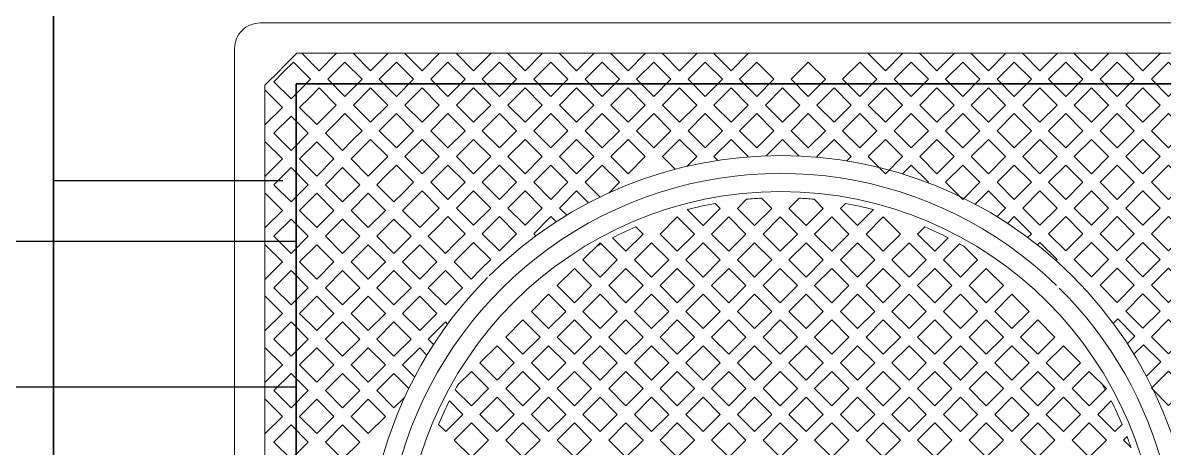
# Model space of a CAD drawing. Header units: millimetres. Extents: x -157642 to 241542, y -22875 to 31024.
# Drawn here: x 21924 to 22865, y 14375 to 14725 of the extents above; entities that cross this region are included whole.
import ezdxf

# ---------------------------------------------------------------- set-up
doc = ezdxf.new("R2010")
doc.units = ezdxf.units.MM
doc.header["$LTSCALE"] = 100
doc.header["$MEASUREMENT"] = 0
doc.linetypes.add('DASHED2', pattern=[0.375, 0.25, -0.125])
doc.linetypes.add('DASHEDX2', pattern=[1.5, 1, -0.5])
doc.layers.add('4', color=4, linetype='DASHEDX2', transparency=0.1)
doc.layers.add('8', color=8, linetype='Continuous')
doc.layers.add('Dim', color=25, linetype='Continuous', lineweight=9)
doc.layers.add('pipe', color=23, linetype='DASHED2', lineweight=0)

# ---------------------------------------------------------------- blocks, each defined once
blk = doc.blocks.new('N')
at = {"layer": 'Dim'}
for p, q in [((-0.412, 5.128), (-0.412, 84.956)), ((-1.71, 3.837), (-0.412, 5.128)), ((-1.749, 3.797), (-3.04, 2.5)), ((-3.04, 2.5), (-82.798, 2.5))]:
    blk.add_line(p, q, dxfattribs=at)
blk.add_lwpolyline([(-0.012, 90, -0.414214), (2.088, 87.9), (2.088, 2.1, -0.414214), (-0.012, 0), (-85.826, 0, -0.414214), (-87.926, 2.1), (-87.926, 87.9, -0.414214), (-85.826, 90)], format="xyb", close=True, dxfattribs=at)
for points in [[(-28.017, 75.556), (-26.603, 76.971), (-28.017, 78.385), (-29.431, 76.971)], [(-23.774, 75.556), (-22.36, 76.971), (-23.774, 78.385), (-25.188, 76.971)], [(-19.532, 75.556), (-18.117, 76.971), (-19.532, 78.385), (-20.946, 76.971)], [(-15.289, 75.557), (-13.875, 76.971), (-15.289, 78.385), (-16.703, 76.971)], [(-11.046, 75.557), (-9.632, 76.971), (-11.046, 78.385), (-12.461, 76.971)], [(-6.804, 75.557), (-5.389, 76.971), (-6.804, 78.385), (-8.218, 76.971)], [(-2.561, 75.557), (-1.147, 76.971), (-2.561, 78.385), (-3.975, 76.971)], [(-21.653, 73.435), (-20.239, 74.849), (-21.653, 76.264), (-23.067, 74.849)], [(-17.41, 73.435), (-15.996, 74.849), (-17.41, 76.264), (-18.824, 74.849)], [(-13.168, 73.435), (-11.753, 74.849), (-13.168, 76.264), (-14.582, 74.849)], [(-8.925, 73.435), (-7.511, 74.849), (-8.925, 76.264), (-10.339, 74.849)], [(-4.682, 73.435), (-3.268, 74.85), (-4.682, 76.264), (-6.097, 74.85)], [(-19.532, 71.314), (-18.117, 72.728), (-19.532, 74.142), (-20.946, 72.728)], [(-15.289, 71.314), (-13.875, 72.728), (-15.289, 74.142), (-16.703, 72.728)], [(-11.046, 71.314), (-9.632, 72.728), (-11.046, 74.142), (-12.46, 72.728)], [(-6.804, 71.314), (-5.389, 72.728), (-6.804, 74.142), (-8.218, 72.728)], [(-2.561, 71.314), (-1.147, 72.728), (-2.561, 74.142), (-3.975, 72.728)], [(-30.876, 70.425), (-32.29, 69.01), (-33.704, 70.425), (-32.29, 71.839)], [(-26.633, 70.425), (-28.047, 69.01), (-29.462, 70.425), (-28.047, 71.839)], [(-17.41, 69.193), (-15.996, 70.607), (-17.41, 72.021), (-18.824, 70.607)], [(-13.168, 69.193), (-11.753, 70.607), (-13.168, 72.021), (-14.582, 70.607)], [(-8.925, 69.193), (-7.511, 70.607), (-8.925, 72.021), (-10.339, 70.607)], [(-4.682, 69.193), (-3.268, 70.607), (-4.682, 72.021), (-6.096, 70.607)], [(-28.755, 68.303), (-30.169, 66.889), (-31.583, 68.303), (-30.169, 69.717)], [(-24.512, 68.303), (-25.926, 66.889), (-27.34, 68.303), (-25.926, 69.717)], [(-15.289, 67.071), (-13.875, 68.485), (-15.289, 69.9), (-16.703, 68.485)], [(-11.046, 67.071), (-9.632, 68.486), (-11.046, 69.9), (-12.46, 68.485)], [(-6.804, 67.071), (-5.389, 68.486), (-6.804, 69.9), (-8.218, 68.486)], [(-2.561, 67.071), (-1.147, 68.486), (-2.561, 69.9), (-3.975, 68.486)], [(-13.167, 64.95), (-11.753, 66.364), (-13.168, 67.778), (-14.582, 66.364)], [(-8.925, 64.95), (-7.511, 66.364), (-8.925, 67.778), (-10.339, 66.364)], [(-4.682, 64.95), (-3.268, 66.364), (-4.682, 67.778), (-6.096, 66.364)], [(-30.876, 66.182), (-32.29, 64.768), (-33.704, 66.182), (-32.29, 67.596)], [(-26.633, 66.182), (-28.047, 64.768), (-29.462, 66.182), (-28.047, 67.596)], [(-22.391, 66.182), (-23.805, 64.768), (-25.219, 66.182), (-23.805, 67.596)], [(-28.755, 64.061), (-30.169, 62.646), (-31.583, 64.061), (-30.169, 65.475)], [(-24.512, 64.061), (-25.926, 62.646), (-27.34, 64.061), (-25.926, 65.475)], [(-20.269, 64.061), (-21.684, 62.646), (-23.098, 64.061), (-21.684, 65.475)], [(-11.046, 62.829), (-9.632, 64.243), (-11.046, 65.657), (-12.46, 64.243)], [(-6.804, 62.829), (-5.389, 64.243), (-6.804, 65.657), (-8.218, 64.243)], [(-2.561, 62.829), (-1.147, 64.243), (-2.561, 65.657), (-3.975, 64.243)], [(-30.876, 61.939), (-32.29, 60.525), (-33.704, 61.939), (-32.29, 63.353)], [(-26.633, 61.939), (-28.047, 60.525), (-29.462, 61.939), (-28.047, 63.353)], [(-22.391, 61.939), (-23.805, 60.525), (-25.219, 61.939), (-23.805, 63.353)], [(-18.148, 61.939), (-19.562, 60.525), (-20.976, 61.939), (-19.562, 63.353)], [(-8.925, 60.707), (-7.511, 62.122), (-8.925, 63.536), (-10.339, 62.122)], [(-4.682, 60.707), (-3.268, 62.122), (-4.682, 63.536), (-6.096, 62.122)], [(-28.755, 59.818), (-30.169, 58.404), (-31.583, 59.818), (-30.169, 61.232)], [(-24.512, 59.818), (-25.926, 58.404), (-27.34, 59.818), (-25.926, 61.232)], [(-20.269, 59.818), (-21.684, 58.404), (-23.098, 59.818), (-21.684, 61.232)], [(-11.046, 58.586), (-9.632, 60), (-11.046, 61.414), (-12.46, 60)], [(-6.803, 58.586), (-5.389, 60), (-6.803, 61.414), (-8.218, 60)], [(-2.561, 58.586), (-1.147, 60), (-2.561, 61.415), (-3.975, 60)], [(-8.925, 56.465), (-7.511, 57.879), (-8.925, 59.293), (-10.339, 57.879)], [(-4.682, 56.465), (-3.268, 57.879), (-4.682, 59.293), (-6.096, 57.879)], [(-30.876, 57.697), (-32.29, 56.282), (-33.704, 57.697), (-32.29, 59.111)], [(-26.633, 57.697), (-28.047, 56.282), (-29.462, 57.697), (-28.047, 59.111)], [(-22.391, 57.697), (-23.805, 56.282), (-25.219, 57.697), (-23.805, 59.111)], [(-18.148, 57.697), (-19.562, 56.282), (-20.976, 57.697), (-19.562, 59.111)], [(-28.755, 55.575), (-30.169, 54.161), (-31.583, 55.575), (-30.169, 56.99)], [(-24.512, 55.575), (-25.926, 54.161), (-27.34, 55.575), (-25.926, 56.99)], [(-20.269, 55.575), (-21.684, 54.161), (-23.098, 55.575), (-21.684, 56.99)], [(-16.027, 55.575), (-17.441, 54.161), (-18.855, 55.575), (-17.441, 56.99)], [(-6.803, 54.343), (-5.389, 55.758), (-6.803, 57.172), (-8.218, 55.758)], [(-2.561, 54.343), (-1.147, 55.758), (-2.561, 57.172), (-3.975, 55.758)], [(-30.876, 53.454), (-32.29, 52.04), (-33.704, 53.454), (-32.29, 54.868)], [(-26.633, 53.454), (-28.047, 52.04), (-29.462, 53.454), (-28.047, 54.868)], [(-22.391, 53.454), (-23.805, 52.04), (-25.219, 53.454), (-23.805, 54.868)], [(-18.148, 53.454), (-19.562, 52.04), (-20.976, 53.454), (-19.562, 54.868)], [(-13.905, 53.454), (-15.32, 52.04), (-16.734, 53.454), (-15.32, 54.868)], [(-8.925, 52.222), (-7.511, 53.636), (-8.925, 55.05), (-10.339, 53.636)], [(-4.682, 52.222), (-3.268, 53.636), (-4.682, 55.051), (-6.096, 53.636)], [(-28.755, 51.333), (-30.169, 49.918), (-31.583, 51.333), (-30.169, 52.747)], [(-24.512, 51.333), (-25.926, 49.918), (-27.34, 51.333), (-25.926, 52.747)], [(-20.269, 51.333), (-21.684, 49.918), (-23.098, 51.333), (-21.684, 52.747)], [(-16.027, 51.333), (-17.441, 49.918), (-18.855, 51.333), (-17.441, 52.747)], [(-6.803, 50.101), (-5.389, 51.515), (-6.803, 52.929), (-8.218, 51.515)], [(-2.561, 50.101), (-1.147, 51.515), (-2.561, 52.929), (-3.975, 51.515)], [(-4.682, 47.979), (-3.268, 49.394), (-4.682, 50.808), (-6.096, 49.394)], [(-30.876, 49.211), (-32.29, 47.797), (-33.704, 49.211), (-32.29, 50.626)], [(-26.633, 49.211), (-28.047, 47.797), (-29.462, 49.211), (-28.047, 50.626)], [(-22.391, 49.211), (-23.805, 47.797), (-25.219, 49.211), (-23.805, 50.626)], [(-18.148, 49.211), (-19.562, 47.797), (-20.976, 49.211), (-19.562, 50.626)], [(-13.905, 49.211), (-15.32, 47.797), (-16.734, 49.211), (-15.32, 50.626)], [(-28.755, 47.09), (-30.169, 45.676), (-31.583, 47.09), (-30.169, 48.504)], [(-24.512, 47.09), (-25.926, 45.676), (-27.34, 47.09), (-25.926, 48.504)], [(-20.269, 47.09), (-21.684, 45.676), (-23.098, 47.09), (-21.684, 48.504)], [(-16.027, 47.09), (-17.441, 45.676), (-18.855, 47.09), (-17.441, 48.504)], [(-6.803, 45.858), (-5.389, 47.272), (-6.803, 48.687), (-8.218, 47.272)], [(-2.561, 45.858), (-1.146, 47.272), (-2.561, 48.687), (-3.975, 47.272)], [(-30.876, 44.969), (-32.29, 43.554), (-33.704, 44.969), (-32.29, 46.383)], [(-26.633, 44.969), (-28.047, 43.554), (-29.462, 44.969), (-28.047, 46.383)], [(-22.391, 44.969), (-23.805, 43.554), (-25.219, 44.969), (-23.805, 46.383)], [(-18.148, 44.969), (-19.562, 43.554), (-20.976, 44.969), (-19.562, 46.383)], [(-13.905, 44.969), (-15.32, 43.554), (-16.734, 44.969), (-15.32, 46.383)], [(-4.682, 43.737), (-3.268, 45.151), (-4.682, 46.565), (-6.096, 45.151)], [(-28.755, 42.847), (-30.169, 41.433), (-31.583, 42.847), (-30.169, 44.262)], [(-24.512, 42.847), (-25.926, 41.433), (-27.34, 42.847), (-25.926, 44.262)], [(-20.269, 42.847), (-21.684, 41.433), (-23.098, 42.847), (-21.684, 44.262)], [(-16.027, 42.847), (-17.441, 41.433), (-18.855, 42.847), (-17.441, 44.262)], [(-6.803, 41.615), (-5.389, 43.03), (-6.803, 44.444), (-8.217, 43.03)], [(-2.561, 41.616), (-1.146, 43.03), (-2.561, 44.444), (-3.975, 43.03)], [(-30.876, 40.726), (-32.29, 39.312), (-33.704, 40.726), (-32.29, 42.14)], [(-26.633, 40.726), (-28.047, 39.312), (-29.462, 40.726), (-28.047, 42.14)], [(-22.391, 40.726), (-23.805, 39.312), (-25.219, 40.726), (-23.805, 42.14)], [(-18.148, 40.726), (-19.562, 39.312), (-20.976, 40.726), (-19.562, 42.14)], [(-13.905, 40.726), (-15.32, 39.312), (-16.734, 40.726), (-15.32, 42.14)], [(-4.682, 39.494), (-3.268, 40.908), (-4.682, 42.323), (-6.096, 40.908)], [(-28.755, 38.605), (-30.169, 37.191), (-31.583, 38.605), (-30.169, 40.019)], [(-24.512, 38.605), (-25.926, 37.191), (-27.34, 38.605), (-25.926, 40.019)], [(-20.269, 38.605), (-21.684, 37.191), (-23.098, 38.605), (-21.684, 40.019)], [(-16.027, 38.605), (-17.441, 37.191), (-18.855, 38.605), (-17.441, 40.019)], [(-6.803, 37.373), (-5.389, 38.787), (-6.803, 40.201), (-8.217, 38.787)], [(-2.561, 37.373), (-1.146, 38.787), (-2.561, 40.201), (-3.975, 38.787)], [(-30.876, 36.483), (-32.29, 35.069), (-33.704, 36.483), (-32.29, 37.898)], [(-26.633, 36.483), (-28.047, 35.069), (-29.462, 36.483), (-28.047, 37.898)], [(-22.391, 36.483), (-23.805, 35.069), (-25.219, 36.483), (-23.805, 37.898)], [(-18.148, 36.483), (-19.562, 35.069), (-20.976, 36.483), (-19.562, 37.898)], [(-13.905, 36.483), (-15.32, 35.069), (-16.734, 36.483), (-15.32, 37.898)], [(-4.682, 35.252), (-3.268, 36.666), (-4.682, 38.08), (-6.096, 36.666)], [(-28.755, 34.362), (-30.169, 32.948), (-31.583, 34.362), (-30.169, 35.776)], [(-24.512, 34.362), (-25.926, 32.948), (-27.34, 34.362), (-25.926, 35.776)], [(-20.269, 34.362), (-21.684, 32.948), (-23.098, 34.362), (-21.684, 35.776)], [(-16.027, 34.362), (-17.441, 32.948), (-18.855, 34.362), (-17.441, 35.776)], [(-6.803, 33.13), (-5.389, 34.544), (-6.803, 35.959), (-8.217, 34.544)], [(-2.56, 33.13), (-1.146, 34.544), (-2.561, 35.959), (-3.975, 34.544)], [(-30.876, 32.241), (-32.29, 30.827), (-33.704, 32.241), (-32.29, 33.655)], [(-26.633, 32.241), (-28.047, 30.827), (-29.462, 32.241), (-28.047, 33.655)], [(-22.391, 32.241), (-23.805, 30.827), (-25.219, 32.241), (-23.805, 33.655)], [(-18.148, 32.241), (-19.562, 30.827), (-20.976, 32.241), (-19.562, 33.655)], [(-8.924, 31.009), (-7.51, 32.423), (-8.924, 33.837), (-10.339, 32.423)], [(-4.682, 31.009), (-3.268, 32.423), (-4.682, 33.837), (-6.096, 32.423)], [(-28.755, 30.119), (-30.169, 28.705), (-31.583, 30.119), (-30.169, 31.534)], [(-24.512, 30.119), (-25.926, 28.705), (-27.34, 30.119), (-25.926, 31.534)], [(-20.269, 30.119), (-21.684, 28.705), (-23.098, 30.119), (-21.684, 31.534)], [(-16.027, 30.119), (-17.441, 28.705), (-18.855, 30.119), (-17.441, 31.534)], [(-6.803, 28.888), (-5.389, 30.302), (-6.803, 31.716), (-8.217, 30.302)], [(-2.56, 28.888), (-1.146, 30.302), (-2.56, 31.716), (-3.975, 30.302)], [(-30.876, 27.998), (-32.29, 26.584), (-33.704, 27.998), (-32.29, 29.412)], [(-26.633, 27.998), (-28.047, 26.584), (-29.462, 27.998), (-28.047, 29.412)], [(-22.391, 27.998), (-23.805, 26.584), (-25.219, 27.998), (-23.805, 29.412)], [(-18.148, 27.998), (-19.562, 26.584), (-20.976, 27.998), (-19.562, 29.412)], [(-8.924, 26.766), (-7.51, 28.18), (-8.924, 29.595), (-10.339, 28.18)], [(-4.682, 26.766), (-3.268, 28.181), (-4.682, 29.595), (-6.096, 28.18)], [(-28.755, 25.877), (-30.169, 24.463), (-31.583, 25.877), (-30.169, 27.291)], [(-24.512, 25.877), (-25.926, 24.463), (-27.34, 25.877), (-25.926, 27.291)], [(-20.269, 25.877), (-21.684, 24.463), (-23.098, 25.877), (-21.684, 27.291)], [(-11.046, 24.645), (-9.631, 26.059), (-11.046, 27.473), (-12.46, 26.059)], [(-6.803, 24.645), (-5.389, 26.059), (-6.803, 27.473), (-8.217, 26.059)], [(-2.56, 24.645), (-1.146, 26.059), (-2.56, 27.473), (-3.975, 26.059)], [(-30.876, 23.756), (-32.29, 22.341), (-33.704, 23.756), (-32.29, 25.17)], [(-26.633, 23.756), (-28.047, 22.341), (-29.462, 23.756), (-28.047, 25.17)], [(-22.391, 23.756), (-23.805, 22.341), (-25.219, 23.756), (-23.805, 25.17)], [(-13.167, 22.524), (-11.753, 23.938), (-13.167, 25.352), (-14.581, 23.938)], [(-8.924, 22.524), (-7.51, 23.938), (-8.924, 25.352), (-10.339, 23.938)], [(-4.682, 22.524), (-3.267, 23.938), (-4.682, 25.352), (-6.096, 23.938)], [(-28.755, 21.634), (-30.169, 20.22), (-31.583, 21.634), (-30.169, 23.048)], [(-24.512, 21.634), (-25.926, 20.22), (-27.34, 21.634), (-25.926, 23.048)], [(-15.288, 20.402), (-13.874, 21.816), (-15.288, 23.231), (-16.702, 21.816)], [(-11.046, 20.402), (-9.631, 21.816), (-11.046, 23.231), (-12.46, 21.816)], [(-6.803, 20.402), (-5.389, 21.817), (-6.803, 23.231), (-8.217, 21.816)], [(-2.56, 20.402), (-1.146, 21.817), (-2.56, 23.231), (-3.975, 21.817)], [(-30.876, 19.513), (-32.29, 18.099), (-33.704, 19.513), (-32.29, 20.927)], [(-13.167, 18.281), (-11.753, 19.695), (-13.167, 21.109), (-14.581, 19.695)], [(-8.924, 18.281), (-7.51, 19.695), (-8.924, 21.109), (-10.339, 19.695)], [(-4.682, 18.281), (-3.267, 19.695), (-4.682, 21.109), (-6.096, 19.695)], [(-11.046, 16.16), (-9.631, 17.574), (-11.046, 18.988), (-12.46, 17.574)], [(-6.803, 16.16), (-5.389, 17.574), (-6.803, 18.988), (-8.217, 17.574)], [(-2.56, 16.16), (-1.146, 17.574), (-2.56, 18.988), (-3.975, 17.574)], [(-18.315, 17.376), (-19.729, 15.961), (-21.143, 17.376), (-19.729, 18.79)], [(-20.436, 15.254), (-21.85, 13.84), (-23.265, 15.254), (-21.85, 16.669)], [(-16.193, 15.254), (-17.608, 13.84), (-19.022, 15.254), (-17.608, 16.669)], [(-8.924, 14.038), (-7.51, 15.453), (-8.924, 16.867), (-10.338, 15.452)], [(-4.682, 14.038), (-3.267, 15.453), (-4.682, 16.867), (-6.096, 15.453)], [(-22.557, 13.133), (-23.972, 11.719), (-25.386, 13.133), (-23.972, 14.547)], [(-18.315, 13.133), (-19.729, 11.719), (-21.143, 13.133), (-19.729, 14.547)], [(-14.072, 13.133), (-15.486, 11.719), (-16.901, 13.133), (-15.486, 14.547)], [(-6.803, 11.917), (-5.389, 13.331), (-6.803, 14.745), (-8.217, 13.331)], [(-2.56, 11.917), (-1.146, 13.331), (-2.56, 14.745), (-3.974, 13.331)], [(-28.921, 11.012), (-30.336, 9.597), (-31.75, 11.012), (-30.336, 12.426)], [(-24.679, 11.012), (-26.093, 9.597), (-27.507, 11.012), (-26.093, 12.426)], [(-20.436, 11.012), (-21.85, 9.597), (-23.265, 11.012), (-21.85, 12.426)], [(-16.193, 11.012), (-17.608, 9.597), (-19.022, 11.012), (-17.608, 12.426)], [(-11.951, 11.012), (-13.365, 9.597), (-14.779, 11.012), (-13.365, 12.426)], [(-4.682, 9.796), (-3.267, 11.21), (-4.682, 12.624), (-6.096, 11.21)], [(-2.56, 7.674), (-1.146, 9.089), (-2.56, 10.503), (-3.974, 9.089)], [(-31.043, 8.89), (-32.457, 7.476), (-33.871, 8.89), (-32.457, 10.305)], [(-26.8, 8.89), (-28.214, 7.476), (-29.628, 8.89), (-28.214, 10.305)], [(-22.557, 8.89), (-23.972, 7.476), (-25.386, 8.89), (-23.972, 10.305)], [(-18.315, 8.89), (-19.729, 7.476), (-21.143, 8.89), (-19.729, 10.305)], [(-14.072, 8.89), (-15.486, 7.476), (-16.901, 8.89), (-15.486, 10.305)], [(-9.829, 8.89), (-11.244, 7.476), (-12.658, 8.89), (-11.244, 10.305)], [(-28.921, 6.769), (-30.336, 5.355), (-31.75, 6.769), (-30.336, 8.183)], [(-24.679, 6.769), (-26.093, 5.355), (-27.507, 6.769), (-26.093, 8.183)], [(-20.436, 6.769), (-21.85, 5.355), (-23.265, 6.769), (-21.85, 8.183)], [(-16.193, 6.769), (-17.608, 5.355), (-19.022, 6.769), (-17.608, 8.183)], [(-11.951, 6.769), (-13.365, 5.355), (-14.779, 6.769), (-13.365, 8.183)], [(-7.708, 6.769), (-9.122, 5.355), (-10.537, 6.769), (-9.122, 8.183)], [(-31.043, 4.648), (-32.457, 3.234), (-33.871, 4.648), (-32.457, 6.062)], [(-26.8, 4.648), (-28.214, 3.234), (-29.628, 4.648), (-28.214, 6.062)], [(-22.557, 4.648), (-23.972, 3.234), (-25.386, 4.648), (-23.972, 6.062)], [(-18.315, 4.648), (-19.729, 3.234), (-21.143, 4.648), (-19.729, 6.062)], [(-14.072, 4.648), (-15.486, 3.234), (-16.901, 4.648), (-15.486, 6.062)], [(-9.829, 4.648), (-11.244, 3.234), (-12.658, 4.648), (-11.244, 6.062)], [(-5.587, 4.648), (-7.001, 3.234), (-8.415, 4.648), (-7.001, 6.062)]]:
    blk.add_lwpolyline(points, close=True, dxfattribs=at)
for points in [[(-25.22, 74.111), (-24.427, 74.903), (-25.841, 76.318), (-27.025, 75.134)], [(-0.413, 76.237), (-0.44, 76.264), (-1.854, 74.85), (-0.44, 73.435), (-0.413, 73.462)], [(-32, 73.543), (-32.29, 73.253), (-32.912, 73.874)], [(-22.681, 72.407), (-22.306, 72.782), (-23.72, 74.196), (-24.351, 73.565)], [(-29.06, 72.241), (-30.169, 71.132), (-31.583, 72.546), (-30.991, 73.138)], [(-0.413, 71.995), (-0.44, 72.021), (-1.854, 70.607), (-0.44, 69.193), (-0.413, 69.219)], [(-16.208, 66.152), (-15.996, 66.364), (-17.41, 67.778), (-17.501, 67.688)], [(-0.413, 67.752), (-0.44, 67.779), (-1.854, 66.364), (-0.44, 64.95), (-0.413, 64.976)], [(-14.43, 63.688), (-13.875, 64.243), (-15.289, 65.657), (-15.594, 65.352)], [(-12.851, 61.024), (-11.753, 62.122), (-13.167, 63.536), (-13.881, 62.823)], [(-0.413, 63.509), (-0.44, 63.536), (-1.854, 62.122), (-0.44, 60.707), (-0.413, 60.734)], [(-16.114, 59.731), (-17.441, 58.404), (-18.855, 59.818), (-17.441, 61.232), (-16.336, 60.128)], [(-0.413, 59.267), (-0.44, 59.293), (-1.854, 57.879), (-0.439, 56.465), (-0.413, 56.491)], [(-14.728, 56.874), (-15.32, 56.282), (-16.734, 57.697), (-15.624, 58.806)], [(-10.357, 55.032), (-9.632, 55.758), (-11.046, 57.172), (-11.082, 57.136)], [(-0.413, 55.024), (-0.439, 55.051), (-1.854, 53.636), (-0.439, 52.222), (-0.413, 52.249)], [(-12.788, 50.328), (-13.198, 49.918), (-14.612, 51.333), (-13.295, 52.65)], [(-8.982, 48.037), (-8.925, 47.979), (-7.51, 49.394), (-8.925, 50.808), (-9.285, 50.448)], [(-12.354, 46.52), (-13.198, 45.676), (-14.612, 47.09), (-13.198, 48.504), (-12.441, 47.747)], [(-8.868, 43.794), (-7.51, 45.151), (-8.88, 46.521)], [(-12.441, 42.19), (-13.198, 41.433), (-14.612, 42.847), (-13.198, 44.262), (-12.354, 43.418)], [(-9.243, 39.813), (-8.925, 39.494), (-7.51, 40.908), (-8.925, 42.323), (-8.954, 42.293)], [(-0.413, 42.296), (-0.439, 42.323), (-1.853, 40.908), (-0.439, 39.494), (-0.413, 39.521)], [(-13.295, 37.288), (-14.612, 38.605), (-13.198, 40.019), (-12.788, 39.609)], [(-9.975, 36.302), (-8.924, 35.251), (-7.51, 36.666), (-8.925, 38.08), (-9.735, 37.27)], [(-0.413, 38.054), (-0.439, 38.08), (-1.853, 36.666), (-0.439, 35.252), (-0.413, 35.278)], [(-15.624, 31.132), (-16.734, 32.241), (-15.32, 33.655), (-14.728, 33.063)], [(-0.413, 33.811), (-0.439, 33.837), (-1.853, 32.423), (-0.439, 31.009), (-0.413, 31.035)], [(-12.271, 30.113), (-11.046, 28.888), (-9.632, 30.302), (-11.046, 31.716), (-11.934, 30.828)], [(-13.766, 27.365), (-13.167, 26.766), (-11.753, 28.18), (-12.746, 29.173)], [(-0.413, 29.568), (-0.439, 29.595), (-1.853, 28.181), (-0.439, 26.766), (-0.413, 26.793)], [(-15.465, 24.822), (-15.288, 24.645), (-13.874, 26.059), (-14.31, 26.495)], [(-0.413, 25.326), (-0.439, 25.352), (-1.853, 23.938), (-0.439, 22.524), (-0.413, 22.55)], [(-28.135, 18.186), (-29.462, 19.513), (-28.047, 20.927), (-26.633, 19.513), (-27.738, 18.408)], [(-16.802, 18.889), (-15.995, 19.695), (-17.41, 21.109), (-18.216, 20.303)], [(-0.413, 21.083), (-0.439, 21.109), (-1.853, 19.695), (-0.439, 18.281), (-0.413, 18.307)], [(-16.801, 18.889), (-17.608, 18.083), (-19.022, 19.497), (-18.216, 20.303)], [(-14.68, 16.767), (-13.874, 17.574), (-15.288, 18.988), (-16.095, 18.182)], [(-30.991, 16.8), (-31.583, 17.392), (-30.169, 18.806), (-29.06, 17.696)], [(-14.68, 16.768), (-15.486, 15.961), (-16.901, 17.376), (-16.094, 18.182)], [(-22.734, 17.552), (-22.557, 17.376), (-23.972, 15.961), (-24.408, 16.397)], [(-12.559, 14.646), (-13.365, 13.84), (-14.779, 15.254), (-13.973, 16.061)], [(-12.559, 14.646), (-11.753, 15.452), (-13.167, 16.867), (-13.973, 16.06)], [(-0.413, 16.84), (-0.439, 16.867), (-1.853, 15.453), (-0.439, 14.038), (-0.413, 14.065)], [(-25.277, 15.853), (-24.679, 15.254), (-26.093, 13.84), (-27.086, 14.833)], [(-28.025, 14.358), (-26.8, 13.133), (-28.214, 11.719), (-29.628, 13.133), (-28.74, 14.021)], [(-10.438, 12.525), (-9.631, 13.331), (-11.046, 14.745), (-11.852, 13.939)], [(-10.437, 12.525), (-11.244, 11.719), (-12.658, 13.133), (-11.852, 13.939)], [(-8.316, 10.404), (-7.51, 11.21), (-8.924, 12.624), (-9.73, 11.818)], [(-0.413, 12.598), (-0.439, 12.624), (-1.853, 11.21), (-0.439, 9.796), (-0.412, 9.822)], [(-8.316, 10.404), (-9.122, 9.597), (-10.537, 11.012), (-9.73, 11.818)], [(-6.195, 8.282), (-5.389, 9.089), (-6.803, 10.503), (-7.609, 9.697)], [(-6.195, 8.282), (-7.001, 7.476), (-8.415, 8.89), (-7.609, 9.697)], [(-4.073, 6.161), (-4.88, 5.355), (-6.294, 6.769), (-5.488, 7.575)], [(-4.074, 6.161), (-3.267, 6.967), (-4.682, 8.381), (-5.488, 7.575)], [(-0.412, 8.355), (-0.439, 8.382), (-1.853, 6.967), (-0.439, 5.553), (-0.412, 5.58)], [(-1.952, 4.04), (-1.146, 4.846), (-2.56, 6.26), (-3.366, 5.454)], [(-1.952, 4.04), (-2.758, 3.234), (-4.173, 4.648), (-3.366, 5.454)], [(-31.723, 2.5), (-31.75, 2.526), (-30.336, 3.941), (-28.921, 2.526), (-28.948, 2.5)], [(-27.481, 2.5), (-27.507, 2.526), (-26.093, 3.941), (-24.679, 2.526), (-24.705, 2.5)], [(-23.238, 2.5), (-23.265, 2.526), (-21.85, 3.941), (-20.436, 2.526), (-20.462, 2.5)], [(-18.995, 2.5), (-19.022, 2.526), (-17.608, 3.941), (-16.193, 2.526), (-16.22, 2.5)], [(-14.753, 2.5), (-14.779, 2.526), (-13.365, 3.941), (-11.951, 2.526), (-11.977, 2.5)], [(-10.51, 2.5), (-10.537, 2.526), (-9.122, 3.941), (-7.708, 2.526), (-7.735, 2.5)], [(-6.268, 2.5), (-6.294, 2.526), (-4.88, 3.941), (-3.466, 2.526), (-3.492, 2.5)]]:
    blk.add_lwpolyline(points, dxfattribs=at)
blk.add_circle((-42.913, 45), 31.1, dxfattribs=at)
for centre, radius, start, end in [((-42.913, 44.999), 34.067, 315.18835, 134.58877), ((-42.913, 45), 32.6, 44.75372, 168.84567), ((-42.897, 44.969), 30.582, 69.12575, 70.94305), ((-42.897, 44.969), 30.582, 63.09798, 67.08869), ((-42.897, 44.969), 30.582, 60.2847, 61.13751), ((-42.913, 45), 32.6, 191.15433, 44.20445), ((-42.897, 44.969), 30.582, 28.86249, 29.7153), ((-42.897, 44.969), 30.582, 22.91131, 26.90202), ((-42.897, 44.969), 30.582, 10.09364, 14.54654), ((-42.897, 44.969), 30.582, 2.90711, 5.21332), ((-42.897, 44.969), 30.582, 354.78668, 357.09289), ((-42.897, 44.969), 30.582, 345.45346, 349.90636), ((-42.912, 45), 34.067, 193.38595, 314.81236), ((-42.897, 44.969), 30.582, 333.09798, 337.08869), ((-42.897, 44.969), 30.582, 330.2847, 331.13751), ((-42.897, 44.969), 30.582, 298.86249, 299.7153), ((-42.897, 44.969), 30.582, 292.91131, 296.90202)]:
    blk.add_arc(centre, radius, start, end, dxfattribs=at)
blk = doc.blocks.new('d1500')
at = {"layer": '4', "ltscale": 3}
blk.add_line((-0.6, 0), (-0.6, -1.04338), dxfattribs=at)
blk.add_lwpolyline([(-0.6, -2.4), (1.2, -2.4), (1.2, 0), (-0.6, 0)], close=True, dxfattribs=at)
at = {"layer": '4', "ltscale": 1.5}
blk.add_lwpolyline([(0.6, 0), (0.6, -1.2), (-0.6, -1.2), (-0.6, 0)], close=True, dxfattribs=at)
at = {"layer": '8', "ltscale": 1.5}
for p, q in [((-0.41109, -0.28), (-0.6, -0.28)), ((-0.4, -0.33), (-0.8, -0.33)), ((-0.4, -0.45), (-0.8, -0.45))]:
    blk.add_line(p, q, dxfattribs=at)
for points in [[(-0.4, -2.2), (1, -2.2), (1, -0.2), (-0.4, -0.2)], [(0.4, -0.2), (0.4, -1), (-0.4, -1), (-0.4, -0.2)]]:
    blk.add_lwpolyline(points, close=True, dxfattribs=at)
at = {"layer": '8', "ltscale": 3, "xscale": -0.01000000000931323, "yscale": 0.01000000000931323, "zscale": 0.01, "rotation": 270}
blk.add_blockref('N', (-0.45072, -0.17074), dxfattribs=at)

msp = doc.modelspace()

# ---------------------------------------------------------------- linework, layer by layer
at = {"layer": 'pipe', "ltscale": 10}
for points in [[(22149.38, 14545.13), (1149.38, 14545.13)], [(22149.38, 14425.13), (1149.38, 14425.13)]]:
    msp.add_lwpolyline(points, dxfattribs=at)

# ---------------------------------------------------------------- block references
at = {"xscale": 999.9999999999995, "yscale": 999.9999999999995, "zscale": 999.9999999999995, "rotation": 1.903093957980094e-07}
msp.add_blockref('d1500', (22549.38, 14875.13), dxfattribs=at)

doc.saveas('drawing.dxf')
